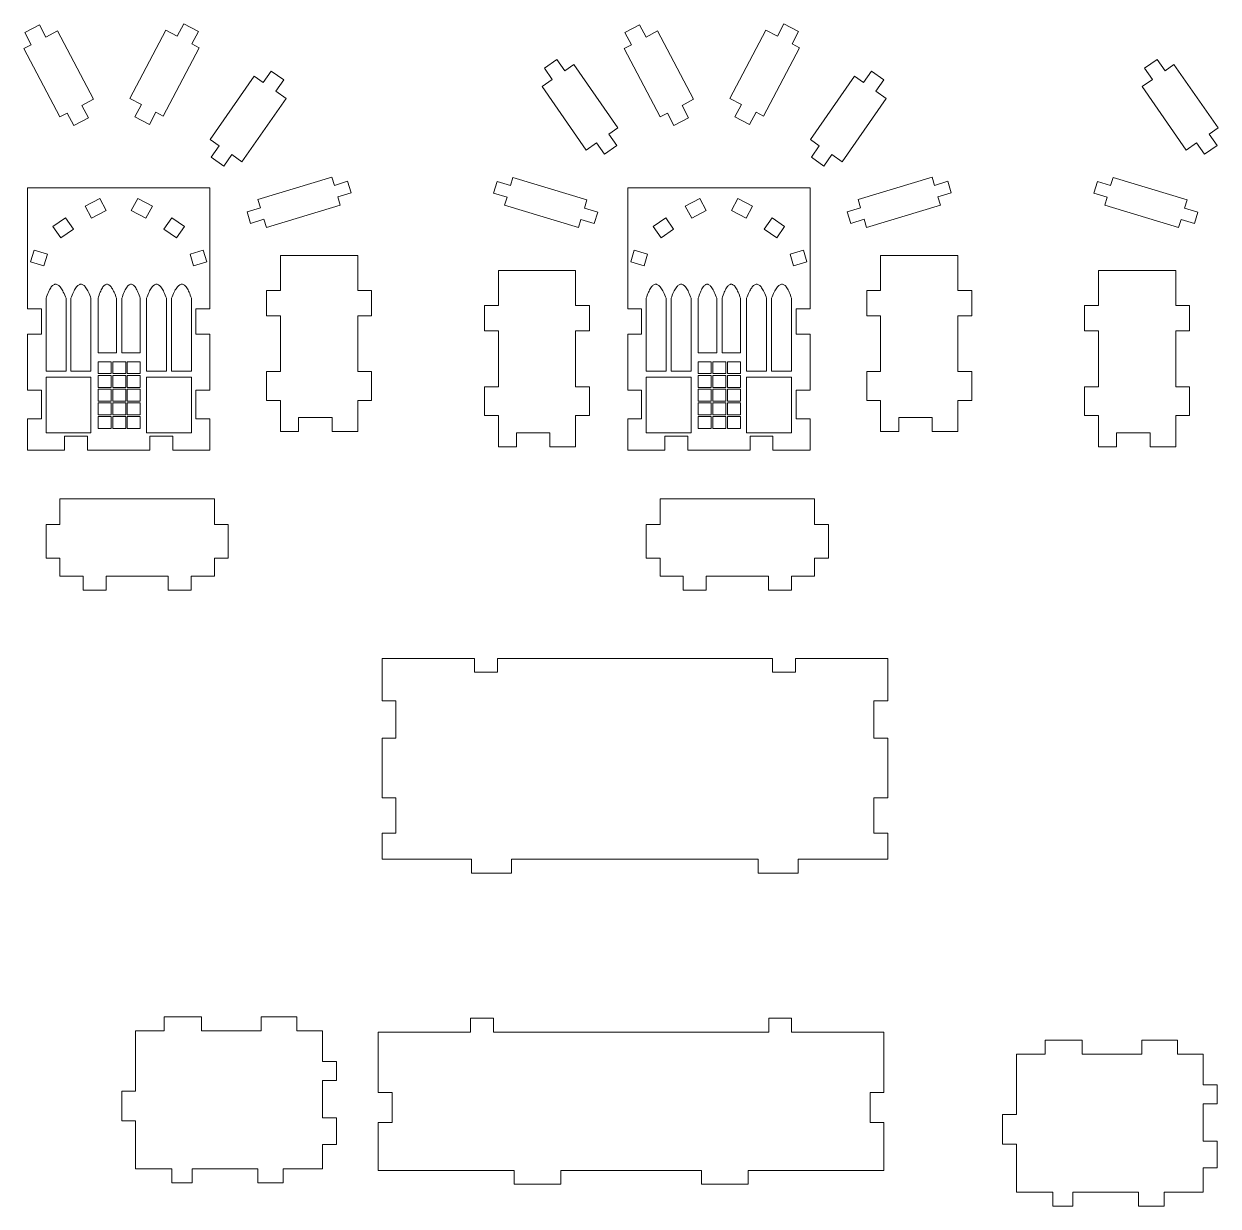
# Model space of a CAD drawing. Header units: millimetres. Extents: x -566 to 8079, y -1523 to 3979.
# Drawn here: x 254.5 to 512.2, y 3723.5 to 3978.7 of the extents above; entities that cross this region are included whole.
import ezdxf
from ezdxf.lldxf.tags import DXFTag

# ---------------------------------------------------------------- set-up
doc = ezdxf.new("R2010")
doc.units = ezdxf.units.MM
tags = doc.linetypes.add('CENTER', pattern=[10.16, 6.35, -1.27, 1.27, -1.27]).pattern_tags.tags
tags[10:11] = [DXFTag(74, 4), DXFTag(75, 0), DXFTag(340, '0'), DXFTag(46, 1.0), DXFTag(50, 0.0), DXFTag(44, 0.0), DXFTag(45, 0.0)]
tags[8:9] = [DXFTag(74, 4), DXFTag(75, 0), DXFTag(340, '0'), DXFTag(46, 1.0), DXFTag(50, 0.0), DXFTag(44, 0.0), DXFTag(45, 0.0)]
tags[6:7] = [DXFTag(74, 4), DXFTag(75, 0), DXFTag(340, '0'), DXFTag(46, 1.0), DXFTag(50, 0.0), DXFTag(44, 0.0), DXFTag(45, 0.0)]
tags[4:5] = [DXFTag(74, 4), DXFTag(75, 0), DXFTag(340, '0'), DXFTag(46, 1.0), DXFTag(50, 0.0), DXFTag(44, 0.0), DXFTag(45, 0.0)]

# ---------------------------------------------------------------- blocks, each defined once
blk = doc.blocks.new('DWG8')
at = {"color": 7, "linetype": 'Continuous', "lineweight": 15}
for p, q in [((986.87, 659.16), (990.02, 660.82)), ((991.41, 658.16), (990.02, 660.82)), ((1019.78, 658.35), (1021.18, 661.01)), ((1021.18, 661.01), (1024.32, 659.35)), ((1116.39, 659.16), (1119.53, 660.82)), ((1120.93, 658.16), (1119.53, 660.82)), ((1149.3, 658.35), (1150.7, 661.01)), ((1150.7, 661.01), (1153.84, 659.35)), ((988.27, 656.5), (986.87, 659.16)), ((991.41, 658.16), (993.92, 659.48)), ((993.92, 659.48), (1001.68, 644.73)), ((1017.28, 659.67), (1009.51, 644.92)), ((1017.28, 659.67), (1019.78, 658.35)), ((1022.93, 656.7), (1024.32, 659.35)), ((1117.78, 656.5), (1116.39, 659.16)), ((1120.93, 658.16), (1123.43, 659.48)), ((1123.43, 659.48), (1131.2, 644.73)), ((1146.79, 659.67), (1139.03, 644.92)), ((1146.79, 659.67), (1149.3, 658.35)), ((1152.44, 656.7), (1153.84, 659.35)), ((986.67, 655.66), (988.27, 656.5)), ((986.67, 655.66), (994.43, 640.92)), ((1024.53, 655.85), (1016.76, 641.11)), ((1022.93, 656.7), (1024.53, 655.85)), ((1116.18, 655.66), (1117.78, 656.5)), ((1116.18, 655.66), (1123.95, 640.92)), ((1154.04, 655.85), (1146.28, 641.11)), ((1152.44, 656.7), (1154.04, 655.85)), ((1098.99, 651.46), (1101.7, 653.35)), ((1103.42, 650.89), (1101.7, 653.35)), ((1103.42, 650.89), (1105.36, 652.24)), ((1105.36, 652.24), (1114.87, 638.56)), ((1228.51, 651.46), (1231.22, 653.35)), ((1232.93, 650.89), (1231.22, 653.35)), ((1232.93, 650.89), (1234.87, 652.24)), ((1234.87, 652.24), (1244.39, 638.56)), ((1036.39, 649.7), (1026.87, 636.02)), ((1036.39, 649.7), (1038.33, 648.35)), ((1038.33, 648.35), (1040.04, 650.81)), ((1040.04, 650.81), (1042.76, 648.93)), ((1100.7, 649), (1098.99, 651.46)), ((1165.91, 649.7), (1156.39, 636.02)), ((1165.91, 649.7), (1167.85, 648.35)), ((1167.85, 648.35), (1169.56, 650.81)), ((1169.56, 650.81), (1172.27, 648.93)), ((1230.22, 649), (1228.51, 651.46)), ((1041.04, 646.46), (1042.76, 648.93)), ((1098.5, 647.47), (1100.7, 649)), ((1098.5, 647.47), (1108.02, 633.78)), ((1170.56, 646.46), (1172.27, 648.93)), ((1228.01, 647.47), (1230.22, 649)), ((1228.01, 647.47), (1237.53, 633.78)), ((999.18, 643.41), (1001.68, 644.73)), ((1009.51, 644.92), (1012.02, 643.61)), ((1043.25, 644.93), (1033.73, 631.25)), ((1041.04, 646.46), (1043.25, 644.93)), ((1128.7, 643.41), (1131.2, 644.73)), ((1139.03, 644.92), (1141.53, 643.61)), ((1172.77, 644.93), (1163.25, 631.25)), ((1170.56, 646.46), (1172.77, 644.93)), ((994.43, 640.92), (996.03, 641.76)), ((996.03, 641.76), (997.43, 639.1)), ((999.18, 643.41), (1000.58, 640.76)), ((1012.02, 643.61), (1010.62, 640.95)), ((1015.16, 641.95), (1013.76, 639.29)), ((1015.16, 641.95), (1016.76, 641.11)), ((1123.95, 640.92), (1125.55, 641.76)), ((1125.55, 641.76), (1126.95, 639.1)), ((1128.7, 643.41), (1130.09, 640.76)), ((1141.53, 643.61), (1140.13, 640.95)), ((1144.68, 641.95), (1143.28, 639.29)), ((1144.68, 641.95), (1146.28, 641.11)), ((1000.58, 640.76), (997.43, 639.1)), ((1013.76, 639.29), (1010.62, 640.95)), ((1130.09, 640.76), (1126.95, 639.1)), ((1143.28, 639.29), (1140.13, 640.95)), ((1112.93, 637.21), (1114.87, 638.56)), ((1112.93, 637.21), (1114.65, 634.74)), ((1242.45, 637.21), (1244.39, 638.56)), ((1242.45, 637.21), (1244.16, 634.74)), ((1026.87, 636.02), (1028.81, 634.67)), ((1028.81, 634.67), (1027.1, 632.21)), ((1108.02, 633.78), (1110.22, 635.32)), ((1110.22, 635.32), (1111.94, 632.86)), ((1114.65, 634.74), (1111.94, 632.86)), ((1156.39, 636.02), (1158.33, 634.67)), ((1158.33, 634.67), (1156.62, 632.21)), ((1237.53, 633.78), (1239.74, 635.32)), ((1239.74, 635.32), (1241.45, 632.86)), ((1244.16, 634.74), (1241.45, 632.86)), ((1029.81, 630.32), (1027.1, 632.21)), ((1031.53, 632.78), (1029.81, 630.32)), ((1031.53, 632.78), (1033.73, 631.25)), ((1159.33, 630.32), (1156.62, 632.21)), ((1161.04, 632.78), (1159.33, 630.32)), ((1161.04, 632.78), (1163.25, 631.25)), ((1053.13, 627.93), (1037.18, 623.09)), ((1053.13, 627.93), (1053.67, 626.15)), ((1053.67, 626.15), (1056.54, 627.02)), ((1056.54, 627.02), (1057.3, 624.53)), ((1088.05, 624.48), (1088.81, 626.97)), ((1091.68, 626.1), (1088.81, 626.97)), ((1091.68, 626.1), (1092.22, 627.88)), ((1092.22, 627.88), (1108.17, 623.04)), ((1182.65, 627.93), (1166.7, 623.09)), ((1182.65, 627.93), (1183.19, 626.15)), ((1183.19, 626.15), (1186.06, 627.02)), ((1186.06, 627.02), (1186.81, 624.53)), ((1217.57, 624.48), (1218.33, 626.97)), ((1221.2, 626.1), (1218.33, 626.97)), ((1221.2, 626.1), (1221.74, 627.88)), ((1221.74, 627.88), (1237.69, 623.04)), ((987.47, 625.62), (987.47, 599.49)), ((1026.8, 625.62), (987.47, 625.62)), ((1026.8, 599.49), (1026.8, 625.62)), ((1054.43, 623.66), (1057.3, 624.53)), ((1090.93, 623.61), (1088.05, 624.48)), ((1116.99, 625.62), (1116.99, 599.49)), ((1156.32, 625.62), (1116.99, 625.62)), ((1156.32, 599.49), (1156.32, 625.62)), ((1183.94, 623.66), (1186.81, 624.53)), ((1220.44, 623.61), (1217.57, 624.48)), ((999.88, 621.69), (1003.03, 623.35)), ((1001.28, 619.04), (999.88, 621.69)), ((1003.03, 623.35), (1004.42, 620.7)), ((1009.85, 620.7), (1011.25, 623.35)), ((1011.25, 623.35), (1014.39, 621.69)), ((1014.39, 621.69), (1012.99, 619.04)), ((1037.72, 621.31), (1034.85, 620.44)), ((1037.18, 623.09), (1037.72, 621.31)), ((1054.96, 621.9), (1039.01, 617.06)), ((1054.43, 623.66), (1054.96, 621.9)), ((1090.39, 621.85), (1090.93, 623.61)), ((1090.39, 621.85), (1106.34, 617.02)), ((1107.63, 621.26), (1108.17, 623.04)), ((1107.63, 621.26), (1110.5, 620.39)), ((1129.4, 621.69), (1132.54, 623.35)), ((1130.8, 619.04), (1129.4, 621.69)), ((1132.54, 623.35), (1133.94, 620.7)), ((1139.37, 620.7), (1140.76, 623.35)), ((1140.76, 623.35), (1143.91, 621.69)), ((1143.91, 621.69), (1142.51, 619.04)), ((1167.24, 621.31), (1164.37, 620.44)), ((1166.7, 623.09), (1167.24, 621.31)), ((1184.47, 621.9), (1168.53, 617.06)), ((1183.94, 623.66), (1184.47, 621.9)), ((1219.91, 621.85), (1220.44, 623.61)), ((1219.91, 621.85), (1235.86, 617.02)), ((1237.15, 621.26), (1237.69, 623.04)), ((1237.15, 621.26), (1240.02, 620.39)), ((992.95, 617.25), (995.66, 619.14)), ((995.66, 619.14), (997.37, 616.68)), ((1004.42, 620.7), (1001.28, 619.04)), ((1012.99, 619.04), (1009.85, 620.7)), ((1016.9, 616.68), (1018.61, 619.14)), ((1018.61, 619.14), (1021.33, 617.25)), ((1035.61, 617.95), (1034.85, 620.44)), ((1038.48, 618.82), (1035.61, 617.95)), ((1038.48, 618.82), (1039.01, 617.06)), ((1106.34, 617.02), (1106.87, 618.77)), ((1106.87, 618.77), (1109.75, 617.9)), ((1110.5, 620.39), (1109.75, 617.9)), ((1122.46, 617.25), (1125.18, 619.14)), ((1125.18, 619.14), (1126.89, 616.68)), ((1133.94, 620.7), (1130.8, 619.04)), ((1142.51, 619.04), (1139.37, 620.7)), ((1146.42, 616.68), (1148.13, 619.14)), ((1148.13, 619.14), (1150.84, 617.25)), ((1165.12, 617.95), (1164.37, 620.44)), ((1167.99, 618.82), (1165.12, 617.95)), ((1167.99, 618.82), (1168.53, 617.06)), ((1235.86, 617.02), (1236.39, 618.77)), ((1236.39, 618.77), (1239.26, 617.9)), ((1240.02, 620.39), (1239.26, 617.9)), ((994.66, 614.79), (992.95, 617.25)), ((997.37, 616.68), (994.66, 614.79)), ((1019.61, 614.79), (1016.9, 616.68)), ((1021.33, 617.25), (1019.61, 614.79)), ((1124.18, 614.79), (1122.46, 617.25)), ((1126.89, 616.68), (1124.18, 614.79)), ((1149.13, 614.79), (1146.42, 616.68)), ((1150.84, 617.25), (1149.13, 614.79)), ((988.13, 609.65), (988.89, 612.14)), ((988.89, 612.14), (991.76, 611.27)), ((991.76, 611.27), (991, 608.78)), ((1022.52, 611.27), (1025.39, 612.14)), ((1023.27, 608.78), (1022.52, 611.27)), ((1025.39, 612.14), (1026.14, 609.65)), ((1042.04, 611.01), (1042.04, 603.48)), ((1058.71, 611.01), (1042.04, 611.01)), ((1058.71, 603.48), (1058.71, 611.01)), ((1117.65, 609.65), (1118.4, 612.14)), ((1118.4, 612.14), (1121.27, 611.27)), ((1121.27, 611.27), (1120.52, 608.78)), ((1152.03, 611.27), (1154.9, 612.14)), ((1152.79, 608.78), (1152.03, 611.27)), ((1154.9, 612.14), (1155.66, 609.65)), ((1171.56, 611.01), (1171.56, 603.48)), ((1188.22, 611.01), (1171.56, 611.01)), ((1188.22, 603.48), (1188.22, 611.01)), ((991, 608.78), (988.13, 609.65)), ((1026.14, 609.65), (1023.27, 608.78)), ((1120.52, 608.78), (1117.65, 609.65)), ((1155.66, 609.65), (1152.79, 608.78)), ((1089.06, 600.21), (1089.06, 607.74)), ((1089.06, 607.74), (1105.73, 607.74)), ((1105.73, 607.74), (1105.73, 600.21)), ((1218.57, 600.21), (1218.57, 607.74)), ((1218.57, 607.74), (1235.24, 607.74)), ((1235.24, 607.74), (1235.24, 600.21)), ((1039.04, 598), (1039.04, 603.48)), ((1042.04, 603.48), (1039.04, 603.48)), ((1058.71, 603.48), (1061.71, 603.48)), ((1061.71, 603.48), (1061.71, 598)), ((1168.56, 598), (1168.56, 603.48)), ((1171.56, 603.48), (1168.56, 603.48)), ((1188.22, 603.48), (1191.22, 603.48)), ((1191.22, 603.48), (1191.22, 598)), ((991.46, 601.77), (991.46, 586.07)), ((995.77, 586.07), (995.77, 601.77)), ((996.83, 601.77), (996.83, 586.07)), ((1001.14, 586.07), (1001.14, 601.77)), ((1002.68, 601.77), (1002.68, 589.97)), ((1006.66, 589.97), (1006.66, 601.77)), ((1007.81, 601.77), (1007.81, 589.97)), ((1011.79, 589.97), (1011.79, 601.77)), ((1013.14, 601.77), (1013.14, 586.07)), ((1017.44, 586.07), (1017.44, 601.77)), ((1018.51, 601.77), (1018.51, 586.07)), ((1022.81, 586.07), (1022.81, 601.77)), ((1120.98, 601.77), (1120.98, 586.07)), ((1125.28, 586.07), (1125.28, 601.77)), ((1126.35, 601.77), (1126.35, 586.07)), ((1130.65, 586.07), (1130.65, 601.77)), ((1132.2, 601.77), (1132.2, 589.97)), ((1136.18, 589.97), (1136.18, 601.77)), ((1137.33, 601.77), (1137.33, 589.97)), ((1141.31, 589.97), (1141.31, 601.77)), ((1142.65, 601.77), (1142.65, 586.07)), ((1146.96, 586.07), (1146.96, 601.77)), ((1148.02, 601.77), (1148.02, 586.07)), ((1152.33, 586.07), (1152.33, 601.77)), ((987.47, 599.49), (990.47, 599.49)), ((990.47, 599.49), (990.47, 594.01)), ((1023.8, 599.49), (1026.8, 599.49)), ((1023.8, 594.01), (1023.8, 599.49)), ((1042.04, 598), (1039.04, 598)), ((1042.04, 598), (1042.04, 585.94)), ((1058.71, 598), (1061.71, 598)), ((1058.71, 585.94), (1058.71, 598)), ((1086.06, 594.73), (1086.06, 600.21)), ((1089.06, 600.21), (1086.06, 600.21)), ((1105.73, 600.21), (1108.73, 600.21)), ((1108.73, 600.21), (1108.73, 594.73)), ((1116.99, 599.49), (1119.99, 599.49)), ((1119.99, 599.49), (1119.99, 594.01)), ((1153.32, 599.49), (1156.32, 599.49)), ((1153.32, 594.01), (1153.32, 599.49)), ((1171.56, 598), (1168.56, 598)), ((1171.56, 598), (1171.56, 585.94)), ((1188.22, 598), (1191.22, 598)), ((1188.22, 585.94), (1188.22, 598)), ((1215.57, 594.73), (1215.57, 600.21)), ((1218.57, 600.21), (1215.57, 600.21)), ((1235.24, 600.21), (1238.24, 600.21)), ((1238.24, 600.21), (1238.24, 594.73)), ((987.47, 594.01), (987.47, 581.95)), ((990.47, 594.01), (987.47, 594.01)), ((1026.8, 594.01), (1023.8, 594.01)), ((1026.8, 581.95), (1026.8, 594.01)), ((1089.06, 594.73), (1086.06, 594.73)), ((1089.06, 582.67), (1089.06, 594.73)), ((1105.73, 594.73), (1108.73, 594.73)), ((1105.73, 594.73), (1105.73, 582.67)), ((1116.99, 594.01), (1116.99, 581.95)), ((1119.99, 594.01), (1116.99, 594.01)), ((1156.32, 594.01), (1153.32, 594.01)), ((1156.32, 581.95), (1156.32, 594.01)), ((1218.57, 594.73), (1215.57, 594.73)), ((1218.57, 582.67), (1218.57, 594.73)), ((1235.24, 594.73), (1238.24, 594.73)), ((1235.24, 594.73), (1235.24, 582.67)), ((1002.68, 589.97), (1006.66, 589.97)), ((1002.68, 588.08), (1002.68, 585.52)), ((1005.5, 588.08), (1002.68, 588.08)), ((1005.5, 585.52), (1005.5, 588.08)), ((1005.83, 588.08), (1005.83, 585.52)), ((1008.65, 588.08), (1005.83, 588.08)), ((1007.81, 589.97), (1011.79, 589.97)), ((1008.65, 585.52), (1008.65, 588.08)), ((1011.79, 588.08), (1008.97, 588.08)), ((1008.97, 588.08), (1008.97, 585.52)), ((1011.79, 585.52), (1011.79, 588.08)), ((1132.2, 589.97), (1136.18, 589.97)), ((1132.2, 588.08), (1132.2, 585.52)), ((1135.02, 588.08), (1132.2, 588.08)), ((1135.02, 585.52), (1135.02, 588.08)), ((1135.34, 588.08), (1135.34, 585.52)), ((1138.16, 588.08), (1135.34, 588.08)), ((1137.33, 589.97), (1141.31, 589.97)), ((1138.16, 585.52), (1138.16, 588.08)), ((1141.31, 588.08), (1138.48, 588.08)), ((1138.48, 588.08), (1138.48, 585.52)), ((1141.31, 585.52), (1141.31, 588.08)), ((991.46, 586.07), (995.77, 586.07)), ((996.83, 586.07), (1001.14, 586.07)), ((1002.68, 585.52), (1005.5, 585.52)), ((1002.68, 585.12), (1002.68, 582.55)), ((1005.5, 585.12), (1002.68, 585.12)), ((1005.5, 582.55), (1005.5, 585.12)), ((1005.83, 585.52), (1008.65, 585.52)), ((1008.65, 585.12), (1005.83, 585.12)), ((1005.83, 585.12), (1005.83, 582.55)), ((1008.65, 582.55), (1008.65, 585.12)), ((1008.97, 585.52), (1011.79, 585.52)), ((1008.97, 585.12), (1008.97, 582.55)), ((1011.79, 585.12), (1008.97, 585.12)), ((1011.79, 582.55), (1011.79, 585.12)), ((1013.14, 586.07), (1017.44, 586.07)), ((1018.51, 586.07), (1022.81, 586.07)), ((1039.04, 579.73), (1039.04, 585.94)), ((1042.04, 585.94), (1039.04, 585.94)), ((1058.71, 585.94), (1061.71, 585.94)), ((1061.71, 585.94), (1061.71, 579.73)), ((1120.98, 586.07), (1125.28, 586.07)), ((1126.35, 586.07), (1130.65, 586.07)), ((1132.2, 585.52), (1135.02, 585.52)), ((1132.2, 585.12), (1132.2, 582.55)), ((1135.02, 585.12), (1132.2, 585.12)), ((1135.02, 582.55), (1135.02, 585.12)), ((1135.34, 585.52), (1138.16, 585.52)), ((1138.16, 585.12), (1135.34, 585.12)), ((1135.34, 585.12), (1135.34, 582.55)), ((1138.16, 582.55), (1138.16, 585.12)), ((1138.48, 585.52), (1141.31, 585.52)), ((1138.48, 585.12), (1138.48, 582.55)), ((1141.31, 585.12), (1138.48, 585.12)), ((1141.31, 582.55), (1141.31, 585.12)), ((1142.65, 586.07), (1146.96, 586.07)), ((1148.02, 586.07), (1152.33, 586.07)), ((1168.56, 579.73), (1168.56, 585.94)), ((1171.56, 585.94), (1168.56, 585.94)), ((1188.22, 585.94), (1191.22, 585.94)), ((1191.22, 585.94), (1191.22, 579.73)), ((1001.14, 584.74), (991.46, 584.74)), ((991.46, 584.74), (991.46, 572.71)), ((1001.14, 572.71), (1001.14, 584.74)), ((1002.68, 582.55), (1005.5, 582.55)), ((1005.83, 582.55), (1008.65, 582.55)), ((1008.97, 582.55), (1011.79, 582.55)), ((1013.14, 584.74), (1013.14, 572.71)), ((1022.81, 584.74), (1013.14, 584.74)), ((1022.81, 572.71), (1022.81, 584.74)), ((1086.06, 576.46), (1086.06, 582.67)), ((1089.06, 582.67), (1086.06, 582.67)), ((1105.73, 582.67), (1108.73, 582.67)), ((1108.73, 582.67), (1108.73, 576.46)), ((1130.65, 584.74), (1120.98, 584.74)), ((1120.98, 584.74), (1120.98, 572.71)), ((1130.65, 572.71), (1130.65, 584.74)), ((1132.2, 582.55), (1135.02, 582.55)), ((1135.34, 582.55), (1138.16, 582.55)), ((1138.48, 582.55), (1141.31, 582.55)), ((1142.65, 584.74), (1142.65, 572.71)), ((1152.33, 584.74), (1142.65, 584.74)), ((1152.33, 572.71), (1152.33, 584.74)), ((1215.57, 576.46), (1215.57, 582.67)), ((1218.57, 582.67), (1215.57, 582.67)), ((1235.24, 582.67), (1238.24, 582.67)), ((1238.24, 582.67), (1238.24, 576.46)), ((987.47, 581.95), (990.47, 581.95)), ((990.47, 581.95), (990.47, 575.74)), ((1002.68, 582.16), (1002.68, 579.59)), ((1005.5, 582.16), (1002.68, 582.16)), ((1005.5, 579.59), (1005.5, 582.16)), ((1005.83, 582.16), (1005.83, 579.59)), ((1008.65, 582.16), (1005.83, 582.16)), ((1008.65, 579.59), (1008.65, 582.16)), ((1008.97, 582.16), (1008.97, 579.59)), ((1011.79, 582.16), (1008.97, 582.16)), ((1011.79, 579.59), (1011.79, 582.16)), ((1023.8, 581.95), (1026.8, 581.95)), ((1023.8, 575.74), (1023.8, 581.95)), ((1116.99, 581.95), (1119.99, 581.95)), ((1119.99, 581.95), (1119.99, 575.74)), ((1132.2, 582.16), (1132.2, 579.59)), ((1135.02, 582.16), (1132.2, 582.16)), ((1135.02, 579.59), (1135.02, 582.16)), ((1135.34, 582.16), (1135.34, 579.59)), ((1138.16, 582.16), (1135.34, 582.16)), ((1138.16, 579.59), (1138.16, 582.16)), ((1138.48, 582.16), (1138.48, 579.59)), ((1141.31, 582.16), (1138.48, 582.16)), ((1141.31, 579.59), (1141.31, 582.16)), ((1153.32, 581.95), (1156.32, 581.95)), ((1153.32, 575.74), (1153.32, 581.95)), ((1002.68, 579.59), (1005.5, 579.59)), ((1002.68, 579.2), (1002.68, 576.63)), ((1005.5, 579.2), (1002.68, 579.2)), ((1005.5, 576.63), (1005.5, 579.2)), ((1005.83, 579.59), (1008.65, 579.59)), ((1005.83, 579.2), (1005.83, 576.63)), ((1008.65, 579.2), (1005.83, 579.2)), ((1008.65, 576.63), (1008.65, 579.2)), ((1008.97, 579.59), (1011.79, 579.59)), ((1008.97, 579.2), (1008.97, 576.63)), ((1011.79, 579.2), (1008.97, 579.2)), ((1011.79, 576.63), (1011.79, 579.2)), ((1042.04, 579.73), (1039.04, 579.73)), ((1042.04, 579.73), (1042.04, 573.01)), ((1058.71, 579.73), (1061.71, 579.73)), ((1058.71, 573.01), (1058.71, 579.73)), ((1132.2, 579.59), (1135.02, 579.59)), ((1132.2, 579.2), (1132.2, 576.63)), ((1135.02, 579.2), (1132.2, 579.2)), ((1135.02, 576.63), (1135.02, 579.2)), ((1135.34, 579.59), (1138.16, 579.59)), ((1135.34, 579.2), (1135.34, 576.63)), ((1138.16, 579.2), (1135.34, 579.2)), ((1138.16, 576.63), (1138.16, 579.2)), ((1138.48, 579.59), (1141.31, 579.59)), ((1138.48, 579.2), (1138.48, 576.63)), ((1141.31, 579.2), (1138.48, 579.2)), ((1141.31, 576.63), (1141.31, 579.2)), ((1171.56, 579.73), (1168.56, 579.73)), ((1171.56, 579.73), (1171.56, 573.01)), ((1188.22, 579.73), (1191.22, 579.73)), ((1188.22, 573.01), (1188.22, 579.73)), ((987.47, 575.74), (987.47, 569.02)), ((990.47, 575.74), (987.47, 575.74)), ((1002.68, 576.63), (1005.5, 576.63)), ((1002.68, 576.23), (1002.68, 573.67)), ((1005.5, 576.23), (1002.68, 576.23)), ((1005.5, 573.67), (1005.5, 576.23)), ((1005.83, 576.63), (1008.65, 576.63)), ((1005.83, 576.23), (1005.83, 573.67)), ((1008.65, 576.23), (1005.83, 576.23)), ((1008.65, 573.67), (1008.65, 576.23)), ((1008.97, 576.63), (1011.79, 576.63)), ((1008.97, 576.23), (1008.97, 573.67)), ((1011.79, 576.23), (1008.97, 576.23)), ((1011.79, 573.67), (1011.79, 576.23)), ((1026.8, 575.74), (1023.8, 575.74)), ((1026.8, 569.02), (1026.8, 575.74)), ((1045.94, 576.01), (1053.17, 576.01)), ((1045.94, 576.01), (1045.94, 573.01)), ((1053.17, 573.01), (1053.17, 576.01)), ((1089.06, 576.46), (1086.06, 576.46)), ((1089.06, 569.74), (1089.06, 576.46)), ((1105.73, 576.46), (1108.73, 576.46)), ((1105.73, 576.46), (1105.73, 569.74)), ((1116.99, 575.74), (1116.99, 569.02)), ((1119.99, 575.74), (1116.99, 575.74)), ((1132.2, 576.63), (1135.02, 576.63)), ((1132.2, 576.23), (1132.2, 573.67)), ((1135.02, 576.23), (1132.2, 576.23)), ((1135.02, 573.67), (1135.02, 576.23)), ((1135.34, 576.63), (1138.16, 576.63)), ((1135.34, 576.23), (1135.34, 573.67)), ((1138.16, 576.23), (1135.34, 576.23)), ((1138.16, 573.67), (1138.16, 576.23)), ((1138.48, 576.63), (1141.31, 576.63)), ((1138.48, 576.23), (1138.48, 573.67)), ((1141.31, 576.23), (1138.48, 576.23)), ((1141.31, 573.67), (1141.31, 576.23)), ((1156.32, 575.74), (1153.32, 575.74)), ((1156.32, 569.02), (1156.32, 575.74)), ((1175.46, 576.01), (1182.69, 576.01)), ((1175.46, 576.01), (1175.46, 573.01)), ((1182.69, 573.01), (1182.69, 576.01)), ((1218.57, 576.46), (1215.57, 576.46)), ((1218.57, 569.74), (1218.57, 576.46)), ((1235.24, 576.46), (1238.24, 576.46)), ((1235.24, 576.46), (1235.24, 569.74)), ((991.46, 572.71), (1001.14, 572.71)), ((1002.68, 573.67), (1005.5, 573.67)), ((1005.83, 573.67), (1008.65, 573.67)), ((1008.97, 573.67), (1011.79, 573.67)), ((1013.14, 572.71), (1022.81, 572.71)), ((1045.94, 573.01), (1042.04, 573.01)), ((1058.71, 573.01), (1053.17, 573.01)), ((1092.96, 569.74), (1092.96, 572.74)), ((1100.19, 572.74), (1092.96, 572.74)), ((1100.19, 572.74), (1100.19, 569.74)), ((1120.98, 572.71), (1130.65, 572.71)), ((1132.2, 573.67), (1135.02, 573.67)), ((1135.34, 573.67), (1138.16, 573.67)), ((1138.48, 573.67), (1141.31, 573.67)), ((1142.65, 572.71), (1152.33, 572.71)), ((1175.46, 573.01), (1171.56, 573.01)), ((1188.22, 573.01), (1182.69, 573.01)), ((1222.47, 569.74), (1222.47, 572.74)), ((1229.71, 572.74), (1222.47, 572.74)), ((1229.71, 572.74), (1229.71, 569.74)), ((995.46, 569.02), (995.46, 572.02)), ((995.46, 572.02), (1000.42, 572.02)), ((1000.42, 572.02), (1000.42, 569.02)), ((1013.85, 572.02), (1018.81, 572.02)), ((1013.85, 569.02), (1013.85, 572.02)), ((1018.81, 572.02), (1018.81, 569.02)), ((1089.06, 569.74), (1092.96, 569.74)), ((1100.19, 569.74), (1105.73, 569.74)), ((1124.98, 569.02), (1124.98, 572.02)), ((1124.98, 572.02), (1129.94, 572.02)), ((1129.94, 572.02), (1129.94, 569.02)), ((1143.37, 572.02), (1148.33, 572.02)), ((1143.37, 569.02), (1143.37, 572.02)), ((1148.33, 572.02), (1148.33, 569.02)), ((1218.57, 569.74), (1222.47, 569.74)), ((1229.71, 569.74), (1235.24, 569.74)), ((987.47, 569.02), (995.46, 569.02)), ((1000.42, 569.02), (1013.85, 569.02)), ((1018.81, 569.02), (1026.8, 569.02)), ((1116.99, 569.02), (1124.98, 569.02)), ((1129.94, 569.02), (1143.37, 569.02)), ((1148.33, 569.02), (1156.32, 569.02)), ((994.46, 552.93), (994.46, 558.46)), ((994.46, 558.46), (1027.79, 558.46)), ((1027.79, 558.46), (1027.79, 552.93)), ((1123.97, 552.93), (1123.97, 558.46)), ((1123.97, 558.46), (1157.31, 558.46)), ((1157.31, 558.46), (1157.31, 552.93)), ((991.46, 545.7), (991.46, 552.93)), ((991.46, 552.93), (994.46, 552.93)), ((1027.79, 552.93), (1030.79, 552.93)), ((1030.79, 552.93), (1030.79, 545.7)), ((1120.97, 545.7), (1120.97, 552.93)), ((1120.97, 552.93), (1123.97, 552.93)), ((1157.31, 552.93), (1160.31, 552.93)), ((1160.31, 552.93), (1160.31, 545.7)), ((994.46, 545.7), (991.46, 545.7)), ((994.46, 541.8), (994.46, 545.7)), ((1030.79, 545.7), (1027.79, 545.7)), ((1027.79, 545.7), (1027.79, 541.8)), ((1123.97, 545.7), (1120.97, 545.7)), ((1123.97, 541.8), (1123.97, 545.7)), ((1160.31, 545.7), (1157.31, 545.7)), ((1157.31, 545.7), (1157.31, 541.8)), ((999.45, 541.8), (994.46, 541.8)), ((999.45, 541.8), (999.45, 538.8)), ((1017.84, 541.8), (1004.41, 541.8)), ((1004.41, 541.8), (1004.41, 538.8)), ((1017.84, 541.8), (1017.84, 538.8)), ((1027.79, 541.8), (1022.8, 541.8)), ((1022.8, 541.8), (1022.8, 538.8)), ((1128.97, 541.8), (1123.97, 541.8)), ((1128.97, 541.8), (1128.97, 538.8)), ((1147.35, 541.8), (1133.93, 541.8)), ((1133.93, 541.8), (1133.93, 538.8)), ((1147.35, 541.8), (1147.35, 538.8)), ((1157.31, 541.8), (1152.32, 541.8)), ((1152.32, 541.8), (1152.32, 538.8)), ((1004.41, 538.8), (999.45, 538.8)), ((1022.8, 538.8), (1017.84, 538.8)), ((1133.93, 538.8), (1128.97, 538.8)), ((1152.32, 538.8), (1147.35, 538.8)), ((1063.96, 524.03), (1063.96, 514.85)), ((1083.88, 524.03), (1063.96, 524.03)), ((1083.88, 524.03), (1083.88, 521.03)), ((1088.85, 521.03), (1088.85, 524.03)), ((1148.2, 524.03), (1088.85, 524.03)), ((1148.2, 524.03), (1148.2, 521.03)), ((1173.08, 524.03), (1153.17, 524.03)), ((1153.17, 521.03), (1153.17, 524.03)), ((1173.08, 514.85), (1173.08, 524.03)), ((1083.88, 521.03), (1088.85, 521.03)), ((1148.2, 521.03), (1153.17, 521.03)), ((1066.96, 514.85), (1063.96, 514.85)), ((1066.96, 506.85), (1066.96, 514.85)), ((1173.08, 514.85), (1170.08, 514.85)), ((1170.08, 514.85), (1170.08, 506.85)), ((1063.96, 506.85), (1063.96, 493.93)), ((1063.96, 506.85), (1066.96, 506.85)), ((1170.08, 506.85), (1173.08, 506.85)), ((1173.08, 493.93), (1173.08, 506.85)), ((1066.96, 493.93), (1063.96, 493.93)), ((1066.96, 486.28), (1066.96, 493.93)), ((1173.08, 493.93), (1170.08, 493.93)), ((1170.08, 493.93), (1170.08, 486.28)), ((1063.96, 486.28), (1063.96, 480.7)), ((1063.96, 486.28), (1066.96, 486.28)), ((1170.08, 486.28), (1173.08, 486.28)), ((1173.08, 480.7), (1173.08, 486.28)), ((1063.96, 480.7), (1083.28, 480.7)), ((1083.28, 480.7), (1083.28, 477.7)), ((1091.93, 480.7), (1145.12, 480.7)), ((1091.93, 477.7), (1091.93, 480.7)), ((1145.12, 480.7), (1145.12, 477.7)), ((1153.77, 480.7), (1173.08, 480.7)), ((1153.77, 477.7), (1153.77, 480.7)), ((1083.28, 477.7), (1091.93, 477.7)), ((1145.12, 477.7), (1153.77, 477.7)), ((1016.97, 443.66), (1016.97, 446.66)), ((1024.97, 446.66), (1016.97, 446.66)), ((1024.97, 443.66), (1024.97, 446.66)), ((1037.89, 443.66), (1037.89, 446.66)), ((1045.54, 446.66), (1037.89, 446.66)), ((1045.54, 443.66), (1045.54, 446.66)), ((1083.08, 443.35), (1083.08, 446.35)), ((1083.08, 446.35), (1088.05, 446.35)), ((1088.05, 443.35), (1088.05, 446.35)), ((1147.4, 443.35), (1147.4, 446.35)), ((1147.4, 446.35), (1152.36, 446.35)), ((1152.36, 443.35), (1152.36, 446.35)), ((1010.79, 443.66), (1010.79, 430.62)), ((1016.97, 443.66), (1010.79, 443.66)), ((1037.89, 443.66), (1024.97, 443.66)), ((1051.12, 443.66), (1045.54, 443.66)), ((1051.12, 437.05), (1051.12, 443.66)), ((1063.16, 430.3), (1063.16, 443.35)), ((1063.16, 443.35), (1083.08, 443.35)), ((1088.05, 443.35), (1147.4, 443.35)), ((1152.36, 443.35), (1172.28, 443.35)), ((1172.28, 443.35), (1172.28, 430.3)), ((1207.04, 438.63), (1207.04, 441.63)), ((1207.04, 441.63), (1215.04, 441.63)), ((1215.04, 438.63), (1215.04, 441.63)), ((1227.96, 438.63), (1227.96, 441.63)), ((1227.96, 441.63), (1235.62, 441.63)), ((1235.62, 438.63), (1235.62, 441.63)), ((1200.87, 425.58), (1200.87, 438.63)), ((1200.87, 438.63), (1207.04, 438.63)), ((1215.04, 438.63), (1227.96, 438.63)), ((1235.62, 438.63), (1241.2, 438.63)), ((1241.2, 438.63), (1241.2, 432.01)), ((1054.12, 437.05), (1051.12, 437.05)), ((1054.12, 432.92), (1054.12, 437.05)), ((1010.79, 430.62), (1007.79, 430.62)), ((1007.79, 430.62), (1007.79, 424.18)), ((1051.12, 432.92), (1054.12, 432.92)), ((1051.12, 424.88), (1051.12, 432.92)), ((1241.2, 432.01), (1244.2, 432.01)), ((1244.2, 432.01), (1244.2, 427.89)), ((1063.16, 430.3), (1066.16, 430.3)), ((1066.16, 430.3), (1066.16, 423.87)), ((1169.28, 430.3), (1172.28, 430.3)), ((1169.28, 423.87), (1169.28, 430.3)), ((1244.2, 427.89), (1241.2, 427.89)), ((1241.2, 427.89), (1241.2, 419.84)), ((1197.87, 419.14), (1197.87, 425.58)), ((1200.87, 425.58), (1197.87, 425.58)), ((1010.79, 424.18), (1007.79, 424.18)), ((1010.79, 424.18), (1010.79, 413.83)), ((1054.12, 424.88), (1051.12, 424.88)), ((1054.12, 419.07), (1054.12, 424.88)), ((1063.16, 413.52), (1063.16, 423.87)), ((1066.16, 423.87), (1063.16, 423.87)), ((1172.28, 423.87), (1169.28, 423.87)), ((1172.28, 423.87), (1172.28, 413.52)), ((1051.12, 419.07), (1054.12, 419.07)), ((1051.12, 413.83), (1051.12, 419.07)), ((1200.87, 419.14), (1197.87, 419.14)), ((1200.87, 408.79), (1200.87, 419.14)), ((1241.2, 419.84), (1244.2, 419.84)), ((1244.2, 419.84), (1244.2, 414.03)), ((1010.79, 413.83), (1018.61, 413.83)), ((1018.61, 413.83), (1018.61, 410.83)), ((1022.97, 413.83), (1037.15, 413.83)), ((1022.97, 410.83), (1022.97, 413.83)), ((1037.15, 413.83), (1037.15, 410.83)), ((1042.65, 413.83), (1051.12, 413.83)), ((1042.65, 410.83), (1042.65, 413.83)), ((1092.44, 413.52), (1063.16, 413.52)), ((1092.44, 410.52), (1092.44, 413.52)), ((1132.87, 413.52), (1102.58, 413.52)), ((1102.58, 413.52), (1102.58, 410.52)), ((1132.87, 410.52), (1132.87, 413.52)), ((1172.28, 413.52), (1143, 413.52)), ((1143, 413.52), (1143, 410.52)), ((1244.2, 414.03), (1241.2, 414.03)), ((1241.2, 414.03), (1241.2, 408.79)), ((1018.61, 410.83), (1022.97, 410.83)), ((1037.15, 410.83), (1042.65, 410.83)), ((1102.58, 410.52), (1092.44, 410.52)), ((1143, 410.52), (1132.87, 410.52)), ((1208.69, 408.79), (1200.87, 408.79)), ((1208.69, 405.79), (1208.69, 408.79)), ((1227.23, 408.79), (1213.05, 408.79)), ((1213.05, 408.79), (1213.05, 405.79)), ((1227.23, 405.79), (1227.23, 408.79)), ((1241.2, 408.79), (1232.72, 408.79)), ((1232.72, 408.79), (1232.72, 405.79)), ((1213.05, 405.79), (1208.69, 405.79)), ((1232.72, 405.79), (1227.23, 405.79))]:
    blk.add_line(p, q, dxfattribs=at)
for points, knots in [([(995.77, 601.77), (995.58, 602.22), (995.26, 603.01), (994.76, 603.88), (994.36, 604.37), (994.08, 604.62), (993.8, 604.77), (993.51, 604.83), (993.23, 604.78), (992.96, 604.62), (992.7, 604.37), (992.32, 603.88), (991.88, 603), (991.62, 602.22), (991.46, 601.77)], [0, 0, 0, 0, 0.18664, 0.329045, 0.384932, 0.431823, 0.471483, 0.506767, 0.541645, 0.580182, 0.625496, 0.679526, 0.817781, 1, 1, 1, 1]), ([(1001.14, 601.77), (1000.97, 602.22), (1000.67, 603.01), (1000.2, 603.88), (999.81, 604.37), (999.55, 604.62), (999.27, 604.77), (998.98, 604.83), (998.7, 604.77), (998.42, 604.62), (998.15, 604.37), (997.77, 603.88), (997.3, 603.01), (997, 602.22), (996.83, 601.77)], [0, 0, 0, 0, 0.184401, 0.324721, 0.379677, 0.425793, 0.464902, 0.500004, 0.535098, 0.574207, 0.620323, 0.675279, 0.815599, 1, 1, 1, 1]), ([(1006.66, 601.77), (1006.5, 602.22), (1006.21, 603), (1005.75, 603.88), (1005.38, 604.37), (1005.13, 604.62), (1004.87, 604.77), (1004.6, 604.83), (1004.34, 604.77), (1004.09, 604.62), (1003.84, 604.37), (1003.49, 603.87), (1003.08, 603), (1002.83, 602.22), (1002.68, 601.77)], [0, 0, 0, 0, 0.188699, 0.33147, 0.386838, 0.432708, 0.470878, 0.504405, 0.537647, 0.575068, 0.619892, 0.674046, 0.814135, 1, 1, 1, 1]), ([(1011.79, 601.77), (1011.64, 602.22), (1011.36, 603), (1010.93, 603.87), (1010.57, 604.37), (1010.32, 604.62), (1010.07, 604.77), (1009.8, 604.83), (1009.54, 604.77), (1009.28, 604.62), (1009.03, 604.37), (1008.67, 603.87), (1008.24, 603), (1007.97, 602.22), (1007.81, 601.77)], [0, 0, 0, 0, 0.187266, 0.32869, 0.383443, 0.428807, 0.466605, 0.499998, 0.533392, 0.571196, 0.616554, 0.671307, 0.812731, 1, 1, 1, 1]), ([(1017.44, 601.77), (1017.27, 602.22), (1016.98, 603.01), (1016.51, 603.88), (1016.12, 604.37), (1015.85, 604.62), (1015.57, 604.77), (1015.29, 604.83), (1015, 604.77), (1014.73, 604.62), (1014.46, 604.37), (1014.07, 603.88), (1013.6, 603.01), (1013.31, 602.22), (1013.14, 601.77)], [0, 0, 0, 0, 0.184401, 0.324721, 0.379678, 0.425794, 0.464902, 0.499997, 0.535099, 0.574207, 0.620323, 0.67528, 0.815596, 1, 1, 1, 1]), ([(1022.81, 601.77), (1022.66, 602.22), (1022.39, 603), (1021.95, 603.88), (1021.58, 604.37), (1021.32, 604.62), (1021.05, 604.78), (1020.76, 604.83), (1020.48, 604.77), (1020.2, 604.62), (1019.92, 604.37), (1019.51, 603.88), (1019.01, 603.01), (1018.69, 602.22), (1018.51, 601.77)], [0, 0, 0, 0, 0.182216, 0.320475, 0.374504, 0.419819, 0.458356, 0.493234, 0.528518, 0.568171, 0.615068, 0.670955, 0.81336, 1, 1, 1, 1]), ([(1125.28, 601.77), (1125.1, 602.22), (1124.78, 603.01), (1124.28, 603.88), (1123.87, 604.37), (1123.59, 604.62), (1123.31, 604.77), (1123.03, 604.83), (1122.74, 604.78), (1122.47, 604.62), (1122.21, 604.37), (1121.84, 603.88), (1121.4, 603), (1121.13, 602.22), (1120.98, 601.77)], [0, 0, 0, 0, 0.18664, 0.329045, 0.384932, 0.431823, 0.471483, 0.506767, 0.541645, 0.580182, 0.625496, 0.679526, 0.817781, 1, 1, 1, 1]), ([(1130.65, 601.77), (1130.48, 602.22), (1130.19, 603.01), (1129.72, 603.88), (1129.33, 604.37), (1129.06, 604.62), (1128.79, 604.77), (1128.5, 604.83), (1128.22, 604.77), (1127.94, 604.62), (1127.67, 604.37), (1127.28, 603.88), (1126.81, 603.01), (1126.52, 602.22), (1126.35, 601.77)], [0, 0, 0, 0, 0.184401, 0.324721, 0.379677, 0.425793, 0.464902, 0.500004, 0.535098, 0.574207, 0.620323, 0.675279, 0.815599, 1, 1, 1, 1]), ([(1136.18, 601.77), (1136.01, 602.22), (1135.72, 603), (1135.27, 603.88), (1134.9, 604.37), (1134.64, 604.62), (1134.39, 604.77), (1134.12, 604.83), (1133.85, 604.77), (1133.6, 604.62), (1133.36, 604.37), (1133.01, 603.87), (1132.6, 603), (1132.34, 602.22), (1132.2, 601.77)], [0, 0, 0, 0, 0.188699, 0.33147, 0.386838, 0.432708, 0.470878, 0.504405, 0.537647, 0.575068, 0.619892, 0.674046, 0.814135, 1, 1, 1, 1]), ([(1141.31, 601.77), (1141.15, 602.22), (1140.88, 603), (1140.45, 603.87), (1140.09, 604.37), (1139.84, 604.62), (1139.58, 604.77), (1139.32, 604.83), (1139.05, 604.77), (1138.8, 604.62), (1138.55, 604.37), (1138.19, 603.87), (1137.75, 603), (1137.48, 602.22), (1137.33, 601.77)], [0, 0, 0, 0, 0.187266, 0.32869, 0.383443, 0.428807, 0.466605, 0.499998, 0.533392, 0.571196, 0.616554, 0.671307, 0.812731, 1, 1, 1, 1]), ([(1146.96, 601.77), (1146.79, 602.22), (1146.49, 603.01), (1146.02, 603.88), (1145.64, 604.37), (1145.37, 604.62), (1145.09, 604.77), (1144.81, 604.83), (1144.52, 604.77), (1144.24, 604.62), (1143.98, 604.37), (1143.59, 603.88), (1143.12, 603.01), (1142.82, 602.22), (1142.65, 601.77)], [0, 0, 0, 0, 0.184401, 0.324721, 0.379678, 0.425794, 0.464902, 0.499997, 0.535099, 0.574207, 0.620323, 0.67528, 0.815596, 1, 1, 1, 1]), ([(1152.33, 601.77), (1152.17, 602.22), (1151.91, 603), (1151.47, 603.88), (1151.09, 604.37), (1150.83, 604.62), (1150.56, 604.78), (1150.28, 604.83), (1149.99, 604.77), (1149.71, 604.62), (1149.43, 604.37), (1149.03, 603.88), (1148.53, 603.01), (1148.21, 602.22), (1148.02, 601.77)], [0, 0, 0, 0, 0.182216, 0.320475, 0.374504, 0.419819, 0.458356, 0.493234, 0.528518, 0.568171, 0.615068, 0.670955, 0.81336, 1, 1, 1, 1])]:
    blk.add_open_spline(points, degree=3, knots=knots, dxfattribs=at)

msp = doc.modelspace()

# ---------------------------------------------------------------- block references
at = {"linetype": 'CENTER'}
msp.add_blockref('DWG8', (-732.15, 3317.71), dxfattribs=at)

doc.saveas('drawing.dxf')
